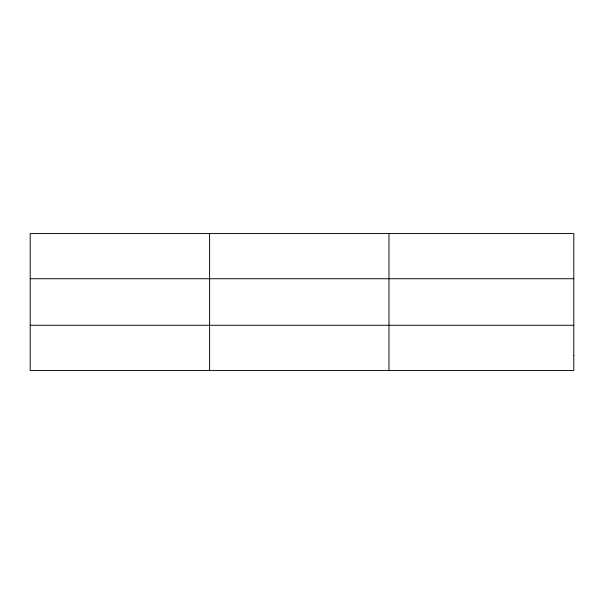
<?xml version="1.0" encoding="UTF-8"?>
<svg xmlns="http://www.w3.org/2000/svg" width="604" height="604" viewBox="0 0 604 604"><rect width="100%" height="100%" fill="white"/><g stroke="black" fill="none" stroke-linecap="round" stroke-linejoin="round"><path stroke-width="0.91" d="M209.588 370.433L209.588 233.567M388.976 370.433L388.976 233.567M30.2 278.731L573.8 278.731M30.2 325.269L573.8 325.269M573.8 355.378L573.8 370.433L30.2 370.433L30.2 233.567L573.8 233.567L573.8 355.378"/></g></svg>
